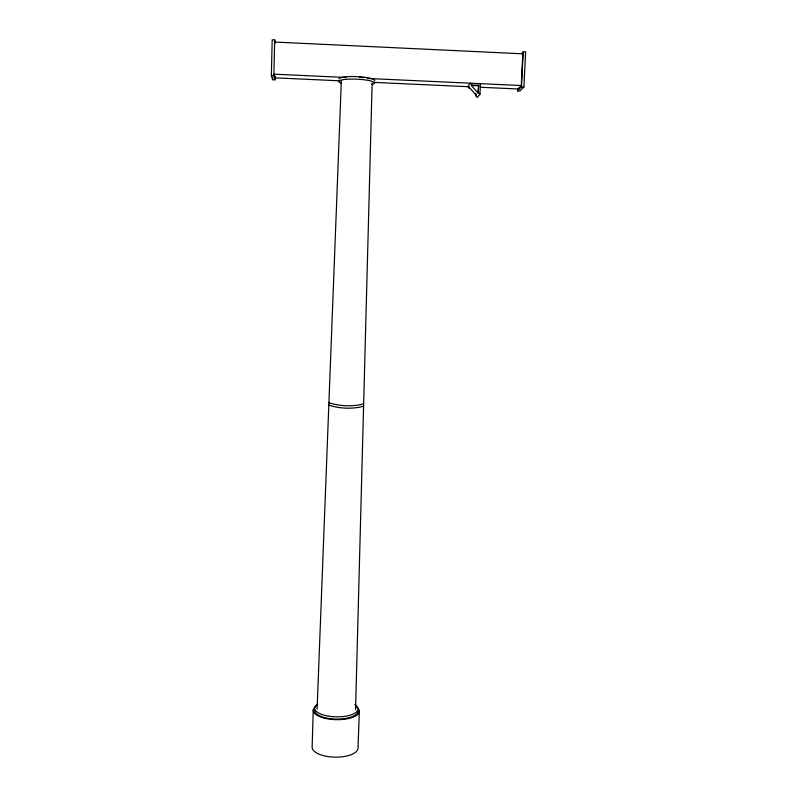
<?xml version="1.0" encoding="UTF-8"?>
<svg xmlns="http://www.w3.org/2000/svg" width="797" height="797" viewBox="0 0 797 797"><rect width="100%" height="100%" fill="white"/><g stroke="black" fill="none" stroke-linecap="round" stroke-linejoin="round"><path stroke-width="1.2" d="M275.154 76.074L275.065 79.81L272.604 79.7L271.349 75.466L272.195 39.85L274.706 39.97L275.423 42.968M272.604 79.7L272.664 77.209M275.065 79.81L273.849 75.576L274.706 39.97M355.562 709.719L372.139 82.998M313.231 710.257L312.135 747.058A22.964 9.554 1.1 0 0 335.158 757.15A22.964 9.554 1.1 0 0 358.042 747.735L359.327 711.024M317.096 709.081L341.345 80.338M480.452 83.665L479.973 94.215L477.313 97.493L475.789 95.77L475.889 93.418M471.784 84.96L471.376 85.518L477.991 92.99L478.738 85.279L471.784 84.96L470.22 83.197L467.729 86.674L469.264 88.407L469.662 87.869L476.198 95.241L475.789 95.77M477.991 92.99L478.738 85.279M521.607 53.668L523.201 51.785L525.651 51.905L523.908 87.062L519.923 91.007L517.532 90.898L517.652 88.437M480.701 87.271L517.881 88.975L521.268 85.538L522.832 53.817L274.756 42.042M517.532 90.898L521.467 86.953L523.201 51.785M363.571 406.191C352.653 409.299 339.622 408.682 328.842 405.125M363.651 403.83C352.702 406.878 339.721 406.261 328.912 402.754M346.057 77.488L273.979 74.171L275.015 77.847L339.452 80.796M367.178 78.455L521.268 85.538M271.349 75.466L273.849 75.576M521.467 86.953L523.908 87.062M471.376 85.518L478.31 85.837M374.142 82.39L469.553 86.763M478.419 92.452L479.973 94.215M355.99 706.59A23.053 8.847 1.2 0 1 351.268 717.818A23.053 8.847 1.2 0 1 321.43 717.31A23.053 8.847 1.2 0 1 316.479 705.933M341.176 83.157A17.883 3.108 2.5 0 1 345.48 79.391A17.883 3.108 2.5 0 1 368.563 80.447A17.883 3.108 2.5 0 1 371.87 84.562M338.934 78.983A17.883 3.148 2.5 0 1 357.205 76.622A17.883 3.148 2.5 0 1 374.66 80.627M357.913 710.994A21.639 8.299 1.2 0 1 336.374 719.103A21.639 8.299 1.2 0 1 314.656 710.286M354.874 704.648A21.639 8.259 1.2 0 1 350.421 715.118A21.639 8.259 1.2 0 1 322.416 714.65A21.639 8.259 1.2 0 1 317.754 704.02M359.457 77.199A15.422 2.71 2.5 0 1 363.92 77.658"/></g></svg>
